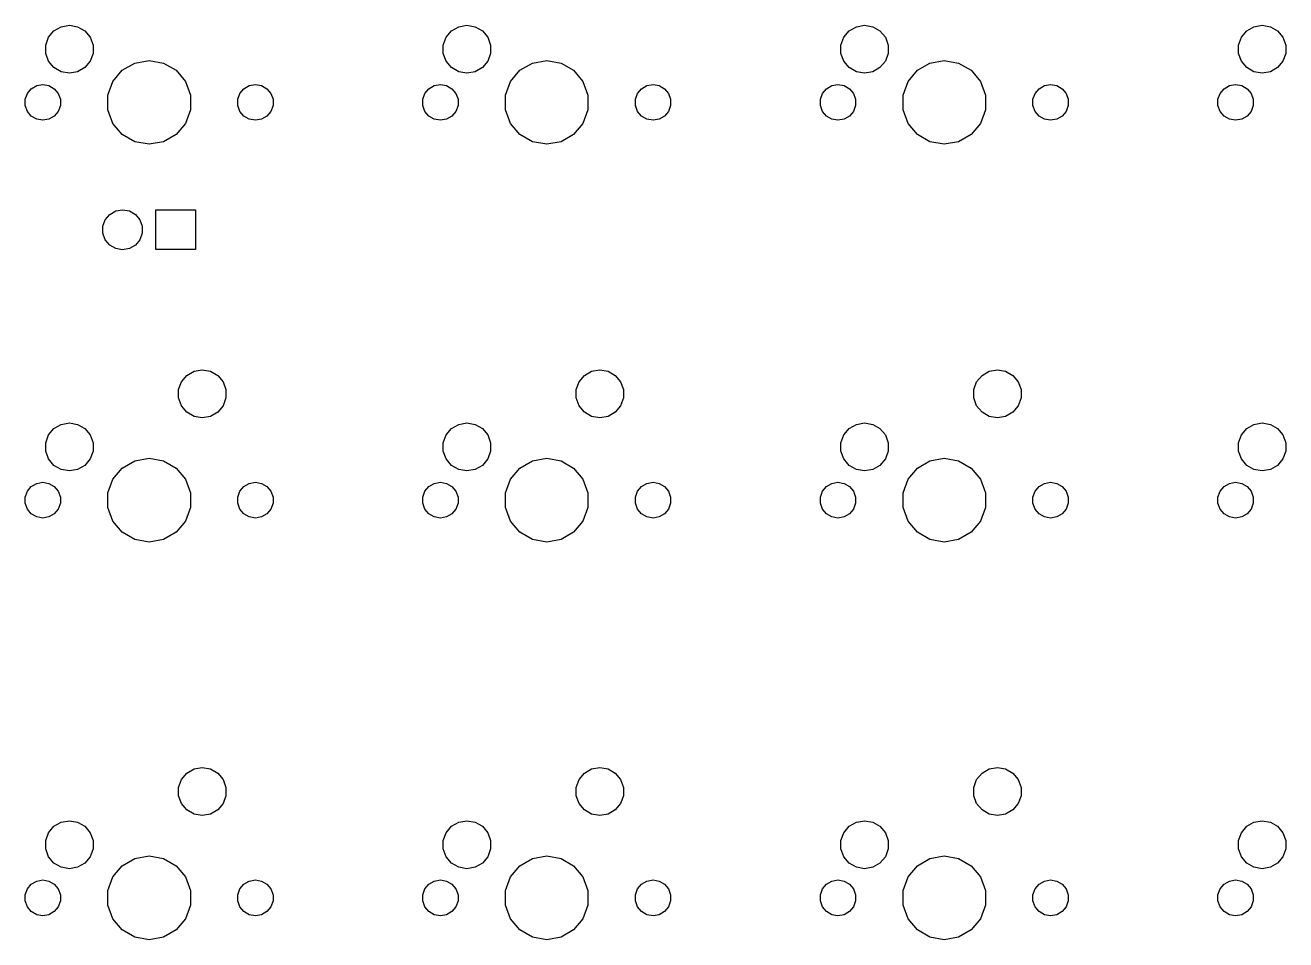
# Model space of a CAD drawing. Extents: x 16 to 275, y -108 to -13.
# Drawn here: x 16.1 to 76.3, y -100 to -56.3 of the extents above; entities that cross this region are included whole.
import ezdxf

# ---------------------------------------------------------------- set-up
doc = ezdxf.new("R2010")
doc.units = 0
doc.header["$MEASUREMENT"] = 0
doc.layers.add('BLACK', color=7, linetype='CONTINUOUS')

msp = doc.modelspace()

# ---------------------------------------------------------------- linework, layer by layer
at = {"layer": 'Black'}
for p, q in [((17.1964, -56.8863), (17.4525, -56.5811)), ((17.4525, -56.5811), (17.7976, -56.3818)), ((17.7976, -56.3818), (18.19, -56.3126)), ((18.19, -56.3126), (18.5824, -56.3818)), ((18.5824, -56.3818), (18.9275, -56.5811)), ((18.9275, -56.5811), (19.1836, -56.8863)), ((36.1964, -56.8863), (36.4525, -56.5811)), ((36.4525, -56.5811), (36.7976, -56.3818)), ((36.7976, -56.3818), (37.19, -56.3126)), ((37.19, -56.3126), (37.5824, -56.3818)), ((37.5824, -56.3818), (37.9275, -56.5811)), ((37.9275, -56.5811), (38.1836, -56.8863)), ((55.1964, -56.8863), (55.4525, -56.5811)), ((55.4525, -56.5811), (55.7976, -56.3818)), ((55.7976, -56.3818), (56.19, -56.3126)), ((56.19, -56.3126), (56.5824, -56.3818)), ((56.5824, -56.3818), (56.9275, -56.5811)), ((56.9275, -56.5811), (57.1836, -56.8863)), ((74.1964, -56.8863), (74.4525, -56.5811)), ((74.4525, -56.5811), (74.7976, -56.3818)), ((74.7976, -56.3818), (75.19, -56.3126)), ((75.19, -56.3126), (75.5824, -56.3818)), ((75.5824, -56.3818), (75.9275, -56.5811)), ((75.9275, -56.5811), (76.1836, -56.8863)), ((17.0601, -57.2608), (17.1964, -56.8863)), ((19.1836, -56.8863), (19.3199, -57.2608)), ((36.0601, -57.2608), (36.1964, -56.8863)), ((38.1836, -56.8863), (38.3199, -57.2608)), ((55.0601, -57.2608), (55.1964, -56.8863)), ((57.1836, -56.8863), (57.3199, -57.2608)), ((74.0601, -57.2608), (74.1964, -56.8863)), ((76.1836, -56.8863), (76.3199, -57.2608)), ((17.0601, -57.6592), (17.0601, -57.2608)), ((17.1964, -58.0337), (17.0601, -57.6592)), ((19.3199, -57.6592), (19.1836, -58.0337)), ((19.3199, -57.2608), (19.3199, -57.6592)), ((36.0601, -57.6592), (36.0601, -57.2608)), ((36.1964, -58.0337), (36.0601, -57.6592)), ((38.3199, -57.6592), (38.1836, -58.0337)), ((38.3199, -57.2608), (38.3199, -57.6592)), ((55.0601, -57.6592), (55.0601, -57.2608)), ((55.1964, -58.0337), (55.0601, -57.6592)), ((57.3199, -57.6592), (57.1836, -58.0337)), ((57.3199, -57.2608), (57.3199, -57.6592)), ((74.0601, -57.6592), (74.0601, -57.2608)), ((74.1964, -58.0337), (74.0601, -57.6592)), ((76.3199, -57.6592), (76.1836, -58.0337)), ((76.3199, -57.2608), (76.3199, -57.6592)), ((17.4525, -58.3389), (17.1964, -58.0337)), ((17.7976, -58.5382), (17.4525, -58.3389)), ((18.9275, -58.3389), (18.5824, -58.5382)), ((19.1836, -58.0337), (18.9275, -58.3389)), ((20.7134, -58.4667), (21.3154, -58.1192)), ((21.3154, -58.1192), (22, -57.9985)), ((22, -57.9985), (22.6846, -58.1192)), ((22.6846, -58.1192), (23.2865, -58.4667)), ((36.4525, -58.3389), (36.1964, -58.0337)), ((36.7976, -58.5382), (36.4525, -58.3389)), ((37.9275, -58.3389), (37.5824, -58.5382)), ((38.1836, -58.0337), (37.9275, -58.3389)), ((39.7135, -58.4667), (40.3154, -58.1192)), ((40.3154, -58.1192), (41, -57.9985)), ((41, -57.9985), (41.6846, -58.1192)), ((41.6846, -58.1192), (42.2865, -58.4667)), ((55.4525, -58.3389), (55.1964, -58.0337)), ((55.7976, -58.5382), (55.4525, -58.3389)), ((56.9275, -58.3389), (56.5824, -58.5382)), ((57.1836, -58.0337), (56.9275, -58.3389)), ((58.7134, -58.4667), (59.3154, -58.1192)), ((59.3154, -58.1192), (60, -57.9985)), ((60, -57.9985), (60.6846, -58.1192)), ((60.6846, -58.1192), (61.2865, -58.4667)), ((74.4525, -58.3389), (74.1964, -58.0337)), ((74.7976, -58.5382), (74.4525, -58.3389)), ((75.9275, -58.3389), (75.5824, -58.5382)), ((76.1836, -58.0337), (75.9275, -58.3389)), ((18.19, -58.6074), (17.7976, -58.5382)), ((18.5824, -58.5382), (18.19, -58.6074)), ((20.0289, -59.6524), (20.2666, -58.9992)), ((20.2666, -58.9992), (20.7134, -58.4667)), ((23.2865, -58.4667), (23.7334, -58.9992)), ((23.7334, -58.9992), (23.9711, -59.6524)), ((37.19, -58.6074), (36.7976, -58.5382)), ((37.5824, -58.5382), (37.19, -58.6074)), ((39.0289, -59.6524), (39.2666, -58.9992)), ((39.2666, -58.9992), (39.7135, -58.4667)), ((42.2865, -58.4667), (42.7334, -58.9992)), ((42.7334, -58.9992), (42.9711, -59.6524)), ((56.19, -58.6074), (55.7976, -58.5382)), ((56.5824, -58.5382), (56.19, -58.6074)), ((58.0289, -59.6524), (58.2666, -58.9992)), ((58.2666, -58.9992), (58.7134, -58.4667)), ((61.2865, -58.4667), (61.7334, -58.9992)), ((61.7334, -58.9992), (61.9711, -59.6524)), ((75.19, -58.6074), (74.7976, -58.5382)), ((75.5824, -58.5382), (75.19, -58.6074)), ((16.0788, -59.8517), (16.1803, -59.5729)), ((16.1803, -59.5729), (16.371, -59.3457)), ((16.371, -59.3457), (16.6279, -59.1974)), ((16.6279, -59.1974), (16.92, -59.1458)), ((16.92, -59.1458), (17.2121, -59.1974)), ((17.2121, -59.1974), (17.469, -59.3457)), ((17.469, -59.3457), (17.6597, -59.5729)), ((17.6597, -59.5729), (17.7612, -59.8517)), ((26.2388, -59.8517), (26.3403, -59.5729)), ((26.3403, -59.5729), (26.531, -59.3457)), ((26.531, -59.3457), (26.7879, -59.1974)), ((26.7879, -59.1974), (27.08, -59.1458)), ((27.08, -59.1458), (27.3721, -59.1974)), ((27.3721, -59.1974), (27.629, -59.3457)), ((27.629, -59.3457), (27.8197, -59.5729)), ((27.8197, -59.5729), (27.9212, -59.8517)), ((35.0788, -59.8517), (35.1803, -59.5729)), ((35.1803, -59.5729), (35.371, -59.3457)), ((35.371, -59.3457), (35.6279, -59.1974)), ((35.6279, -59.1974), (35.92, -59.1458)), ((35.92, -59.1458), (36.2121, -59.1974)), ((36.2121, -59.1974), (36.469, -59.3457)), ((36.469, -59.3457), (36.6597, -59.5729)), ((36.6597, -59.5729), (36.7612, -59.8517)), ((45.2388, -59.8517), (45.3403, -59.5729)), ((45.3403, -59.5729), (45.531, -59.3457)), ((45.531, -59.3457), (45.7879, -59.1974)), ((45.7879, -59.1974), (46.08, -59.1458)), ((46.08, -59.1458), (46.3721, -59.1974)), ((46.3721, -59.1974), (46.629, -59.3457)), ((46.629, -59.3457), (46.8197, -59.5729)), ((46.8197, -59.5729), (46.9212, -59.8517)), ((54.0788, -59.8517), (54.1803, -59.5729)), ((54.1803, -59.5729), (54.371, -59.3457)), ((54.371, -59.3457), (54.6279, -59.1974)), ((54.6279, -59.1974), (54.92, -59.1458)), ((54.92, -59.1458), (55.2121, -59.1974)), ((55.2121, -59.1974), (55.469, -59.3457)), ((55.469, -59.3457), (55.6597, -59.5729)), ((55.6597, -59.5729), (55.7612, -59.8517)), ((64.2388, -59.8517), (64.3403, -59.5729)), ((64.3403, -59.5729), (64.531, -59.3457)), ((64.531, -59.3457), (64.7879, -59.1974)), ((64.7879, -59.1974), (65.08, -59.1458)), ((65.08, -59.1458), (65.3721, -59.1974)), ((65.3721, -59.1974), (65.629, -59.3457)), ((65.629, -59.3457), (65.8197, -59.5729)), ((65.8197, -59.5729), (65.9212, -59.8517)), ((73.0788, -59.8517), (73.1803, -59.5729)), ((73.1803, -59.5729), (73.371, -59.3457)), ((73.371, -59.3457), (73.6279, -59.1974)), ((73.6279, -59.1974), (73.92, -59.1458)), ((73.92, -59.1458), (74.2121, -59.1974)), ((74.2121, -59.1974), (74.469, -59.3457)), ((74.469, -59.3457), (74.6597, -59.5729)), ((74.6597, -59.5729), (74.7612, -59.8517)), ((16.0788, -60.1483), (16.0788, -59.8517)), ((16.1803, -60.4271), (16.0788, -60.1483)), ((17.7612, -60.1483), (17.6597, -60.4271)), ((17.7612, -59.8517), (17.7612, -60.1483)), ((20.0289, -60.3476), (20.0289, -59.6524)), ((23.9711, -59.6524), (23.9711, -60.3476)), ((26.2388, -60.1483), (26.2388, -59.8517)), ((26.3403, -60.4271), (26.2388, -60.1483)), ((27.9212, -60.1483), (27.8197, -60.4271)), ((27.9212, -59.8517), (27.9212, -60.1483)), ((35.0788, -60.1483), (35.0788, -59.8517)), ((35.1803, -60.4271), (35.0788, -60.1483)), ((36.7612, -60.1483), (36.6597, -60.4271)), ((36.7612, -59.8517), (36.7612, -60.1483)), ((39.0289, -60.3476), (39.0289, -59.6524)), ((42.9711, -59.6524), (42.9711, -60.3476)), ((45.2388, -60.1483), (45.2388, -59.8517)), ((45.3403, -60.4271), (45.2388, -60.1483)), ((46.9212, -60.1483), (46.8197, -60.4271)), ((46.9212, -59.8517), (46.9212, -60.1483)), ((54.0788, -60.1483), (54.0788, -59.8517)), ((54.1803, -60.4271), (54.0788, -60.1483)), ((55.7612, -60.1483), (55.6597, -60.4271)), ((55.7612, -59.8517), (55.7612, -60.1483)), ((58.0289, -60.3476), (58.0289, -59.6524)), ((61.9711, -59.6524), (61.9711, -60.3476)), ((64.2388, -60.1483), (64.2388, -59.8517)), ((64.3403, -60.4271), (64.2388, -60.1483)), ((65.9212, -60.1483), (65.8197, -60.4271)), ((65.9212, -59.8517), (65.9212, -60.1483)), ((73.0788, -60.1483), (73.0788, -59.8517)), ((73.1803, -60.4271), (73.0788, -60.1483)), ((74.7612, -60.1483), (74.6597, -60.4271)), ((74.7612, -59.8517), (74.7612, -60.1483)), ((16.371, -60.6543), (16.1803, -60.4271)), ((16.6279, -60.8026), (16.371, -60.6543)), ((16.92, -60.8541), (16.6279, -60.8026)), ((17.2121, -60.8026), (16.92, -60.8541)), ((17.469, -60.6543), (17.2121, -60.8026)), ((17.6597, -60.4271), (17.469, -60.6543)), ((20.2666, -61.0008), (20.0289, -60.3476)), ((23.9711, -60.3476), (23.7334, -61.0008)), ((26.531, -60.6543), (26.3403, -60.4271)), ((26.7879, -60.8026), (26.531, -60.6543)), ((27.08, -60.8541), (26.7879, -60.8026)), ((27.3721, -60.8026), (27.08, -60.8541)), ((27.629, -60.6543), (27.3721, -60.8026)), ((27.8197, -60.4271), (27.629, -60.6543)), ((35.371, -60.6543), (35.1803, -60.4271)), ((35.6279, -60.8026), (35.371, -60.6543)), ((35.92, -60.8541), (35.6279, -60.8026)), ((36.2121, -60.8026), (35.92, -60.8541)), ((36.469, -60.6543), (36.2121, -60.8026)), ((36.6597, -60.4271), (36.469, -60.6543)), ((39.2666, -61.0008), (39.0289, -60.3476)), ((42.9711, -60.3476), (42.7334, -61.0008)), ((45.531, -60.6543), (45.3403, -60.4271)), ((45.7879, -60.8026), (45.531, -60.6543)), ((46.08, -60.8541), (45.7879, -60.8026)), ((46.3721, -60.8026), (46.08, -60.8541)), ((46.629, -60.6543), (46.3721, -60.8026)), ((46.8197, -60.4271), (46.629, -60.6543)), ((54.371, -60.6543), (54.1803, -60.4271)), ((54.6279, -60.8026), (54.371, -60.6543)), ((54.92, -60.8541), (54.6279, -60.8026)), ((55.2121, -60.8026), (54.92, -60.8541)), ((55.469, -60.6543), (55.2121, -60.8026)), ((55.6597, -60.4271), (55.469, -60.6543)), ((58.2666, -61.0008), (58.0289, -60.3476)), ((61.9711, -60.3476), (61.7334, -61.0008)), ((64.531, -60.6543), (64.3403, -60.4271)), ((64.7879, -60.8026), (64.531, -60.6543)), ((65.08, -60.8541), (64.7879, -60.8026)), ((65.3721, -60.8026), (65.08, -60.8541)), ((65.629, -60.6543), (65.3721, -60.8026)), ((65.8197, -60.4271), (65.629, -60.6543)), ((73.371, -60.6543), (73.1803, -60.4271)), ((73.6279, -60.8026), (73.371, -60.6543)), ((73.92, -60.8541), (73.6279, -60.8026)), ((74.2121, -60.8026), (73.92, -60.8541)), ((74.469, -60.6543), (74.2121, -60.8026)), ((74.6597, -60.4271), (74.469, -60.6543)), ((20.7134, -61.5332), (20.2666, -61.0008)), ((23.7334, -61.0008), (23.2865, -61.5332)), ((39.7135, -61.5332), (39.2666, -61.0008)), ((42.7334, -61.0008), (42.2865, -61.5332)), ((58.7134, -61.5332), (58.2666, -61.0008)), ((61.7334, -61.0008), (61.2865, -61.5332)), ((21.3154, -61.8808), (20.7134, -61.5332)), ((22, -62.0015), (21.3154, -61.8808)), ((22.6846, -61.8808), (22, -62.0015)), ((23.2865, -61.5332), (22.6846, -61.8808)), ((40.3154, -61.8808), (39.7135, -61.5332)), ((41, -62.0015), (40.3154, -61.8808)), ((41.6846, -61.8808), (41, -62.0015)), ((42.2865, -61.5332), (41.6846, -61.8808)), ((59.3154, -61.8808), (58.7134, -61.5332)), ((60, -62.0015), (59.3154, -61.8808)), ((60.6846, -61.8808), (60, -62.0015)), ((61.2865, -61.5332), (60.6846, -61.8808)), ((19.7884, -65.914), (19.902, -65.6019)), ((19.902, -65.6019), (20.1154, -65.3476)), ((20.1154, -65.3476), (20.403, -65.1815)), ((20.403, -65.1815), (20.73, -65.1239)), ((20.73, -65.1239), (21.057, -65.1815)), ((21.057, -65.1815), (21.3446, -65.3476)), ((21.3446, -65.3476), (21.558, -65.6019)), ((21.558, -65.6019), (21.6716, -65.914)), ((22.3175, -67.0325), (22.3175, -65.1275)), ((22.3175, -65.1275), (24.2225, -65.1275)), ((24.2225, -65.1275), (24.2225, -67.0325)), ((19.7884, -66.246), (19.7884, -65.914)), ((19.902, -66.5581), (19.7884, -66.246)), ((21.6716, -66.246), (21.558, -66.5581)), ((21.6716, -65.914), (21.6716, -66.246)), ((20.1154, -66.8124), (19.902, -66.5581)), ((20.403, -66.9785), (20.1154, -66.8124)), ((21.3446, -66.8124), (21.057, -66.9785)), ((21.558, -66.5581), (21.3446, -66.8124)), ((20.73, -67.0361), (20.403, -66.9785)), ((21.057, -66.9785), (20.73, -67.0361)), ((24.2225, -67.0325), (22.3175, -67.0325)), ((23.8025, -73.0411), (24.1476, -72.8418)), ((24.1476, -72.8418), (24.54, -72.7726)), ((24.54, -72.7726), (24.9324, -72.8418)), ((24.9324, -72.8418), (25.2775, -73.0411)), ((42.8025, -73.0411), (43.1476, -72.8418)), ((43.1476, -72.8418), (43.54, -72.7726)), ((43.54, -72.7726), (43.9324, -72.8418)), ((43.9324, -72.8418), (44.2775, -73.0411)), ((61.8025, -73.0411), (62.1476, -72.8418)), ((62.1476, -72.8418), (62.54, -72.7726)), ((62.54, -72.7726), (62.9324, -72.8418)), ((62.9324, -72.8418), (63.2775, -73.0411)), ((23.4101, -73.7208), (23.5464, -73.3463)), ((23.5464, -73.3463), (23.8025, -73.0411)), ((25.2775, -73.0411), (25.5336, -73.3463)), ((25.5336, -73.3463), (25.6699, -73.7208)), ((42.4101, -73.7208), (42.5464, -73.3463)), ((42.5464, -73.3463), (42.8025, -73.0411)), ((44.2775, -73.0411), (44.5336, -73.3463)), ((44.5336, -73.3463), (44.6699, -73.7208)), ((61.4101, -73.7208), (61.5464, -73.3463)), ((61.5464, -73.3463), (61.8025, -73.0411)), ((63.2775, -73.0411), (63.5336, -73.3463)), ((63.5336, -73.3463), (63.6699, -73.7208)), ((23.4101, -74.1192), (23.4101, -73.7208)), ((25.6699, -73.7208), (25.6699, -74.1192)), ((42.4101, -74.1192), (42.4101, -73.7208)), ((44.6699, -73.7208), (44.6699, -74.1192)), ((61.4101, -74.1192), (61.4101, -73.7208)), ((63.6699, -73.7208), (63.6699, -74.1192)), ((23.5464, -74.4937), (23.4101, -74.1192)), ((23.8025, -74.7989), (23.5464, -74.4937)), ((25.5336, -74.4937), (25.2775, -74.7989)), ((25.6699, -74.1192), (25.5336, -74.4937)), ((42.5464, -74.4937), (42.4101, -74.1192)), ((42.8025, -74.7989), (42.5464, -74.4937)), ((44.5336, -74.4937), (44.2775, -74.7989)), ((44.6699, -74.1192), (44.5336, -74.4937)), ((61.5464, -74.4937), (61.4101, -74.1192)), ((61.8025, -74.7989), (61.5464, -74.4937)), ((63.5336, -74.4937), (63.2775, -74.7989)), ((63.6699, -74.1192), (63.5336, -74.4937)), ((24.1476, -74.9982), (23.8025, -74.7989)), ((24.54, -75.0674), (24.1476, -74.9982)), ((24.9324, -74.9982), (24.54, -75.0674)), ((25.2775, -74.7989), (24.9324, -74.9982)), ((43.1476, -74.9982), (42.8025, -74.7989)), ((43.54, -75.0674), (43.1476, -74.9982)), ((43.9324, -74.9982), (43.54, -75.0674)), ((44.2775, -74.7989), (43.9324, -74.9982)), ((62.1476, -74.9982), (61.8025, -74.7989)), ((62.54, -75.0674), (62.1476, -74.9982)), ((62.9324, -74.9982), (62.54, -75.0674)), ((63.2775, -74.7989), (62.9324, -74.9982)), ((17.0601, -76.2608), (17.1964, -75.8863)), ((17.1964, -75.8863), (17.4525, -75.5811)), ((17.4525, -75.5811), (17.7976, -75.3818)), ((17.7976, -75.3818), (18.19, -75.3126)), ((18.19, -75.3126), (18.5824, -75.3818)), ((18.5824, -75.3818), (18.9275, -75.5811)), ((18.9275, -75.5811), (19.1836, -75.8863)), ((19.1836, -75.8863), (19.3199, -76.2608)), ((36.0601, -76.2608), (36.1964, -75.8863)), ((36.1964, -75.8863), (36.4525, -75.5811)), ((36.4525, -75.5811), (36.7976, -75.3818)), ((36.7976, -75.3818), (37.19, -75.3126)), ((37.19, -75.3126), (37.5824, -75.3818)), ((37.5824, -75.3818), (37.9275, -75.5811)), ((37.9275, -75.5811), (38.1836, -75.8863)), ((38.1836, -75.8863), (38.3199, -76.2608)), ((55.0601, -76.2608), (55.1964, -75.8863)), ((55.1964, -75.8863), (55.4525, -75.5811)), ((55.4525, -75.5811), (55.7976, -75.3818)), ((55.7976, -75.3818), (56.19, -75.3126)), ((56.19, -75.3126), (56.5824, -75.3818)), ((56.5824, -75.3818), (56.9275, -75.5811)), ((56.9275, -75.5811), (57.1836, -75.8863)), ((57.1836, -75.8863), (57.3199, -76.2608)), ((74.0601, -76.2608), (74.1964, -75.8863)), ((74.1964, -75.8863), (74.4525, -75.5811)), ((74.4525, -75.5811), (74.7976, -75.3818)), ((74.7976, -75.3818), (75.19, -75.3126)), ((75.19, -75.3126), (75.5824, -75.3818)), ((75.5824, -75.3818), (75.9275, -75.5811)), ((75.9275, -75.5811), (76.1836, -75.8863)), ((76.1836, -75.8863), (76.3199, -76.2608)), ((17.0601, -76.6592), (17.0601, -76.2608)), ((19.3199, -76.2608), (19.3199, -76.6592)), ((36.0601, -76.6592), (36.0601, -76.2608)), ((38.3199, -76.2608), (38.3199, -76.6592)), ((55.0601, -76.6592), (55.0601, -76.2608)), ((57.3199, -76.2608), (57.3199, -76.6592)), ((74.0601, -76.6592), (74.0601, -76.2608)), ((76.3199, -76.2608), (76.3199, -76.6592)), ((17.1964, -77.0337), (17.0601, -76.6592)), ((17.4525, -77.3389), (17.1964, -77.0337)), ((19.1836, -77.0337), (18.9275, -77.3389)), ((19.3199, -76.6592), (19.1836, -77.0337)), ((21.3154, -77.1192), (22, -76.9985)), ((22, -76.9985), (22.6846, -77.1192)), ((36.1964, -77.0337), (36.0601, -76.6592)), ((36.4525, -77.3389), (36.1964, -77.0337)), ((38.1836, -77.0337), (37.9275, -77.3389)), ((38.3199, -76.6592), (38.1836, -77.0337)), ((40.3154, -77.1192), (41, -76.9985)), ((41, -76.9985), (41.6846, -77.1192)), ((55.1964, -77.0337), (55.0601, -76.6592)), ((55.4525, -77.3389), (55.1964, -77.0337)), ((57.1836, -77.0337), (56.9275, -77.3389)), ((57.3199, -76.6592), (57.1836, -77.0337)), ((59.3154, -77.1192), (60, -76.9985)), ((60, -76.9985), (60.6846, -77.1192)), ((74.1964, -77.0337), (74.0601, -76.6592)), ((74.4525, -77.3389), (74.1964, -77.0337)), ((76.1836, -77.0337), (75.9275, -77.3389)), ((76.3199, -76.6592), (76.1836, -77.0337)), ((17.7976, -77.5382), (17.4525, -77.3389)), ((18.19, -77.6074), (17.7976, -77.5382)), ((18.5824, -77.5382), (18.19, -77.6074)), ((18.9275, -77.3389), (18.5824, -77.5382)), ((20.2666, -77.9992), (20.7134, -77.4667)), ((20.7134, -77.4667), (21.3154, -77.1192)), ((22.6846, -77.1192), (23.2865, -77.4667)), ((23.2865, -77.4667), (23.7334, -77.9992)), ((36.7976, -77.5382), (36.4525, -77.3389)), ((37.19, -77.6074), (36.7976, -77.5382)), ((37.5824, -77.5382), (37.19, -77.6074)), ((37.9275, -77.3389), (37.5824, -77.5382)), ((39.2666, -77.9992), (39.7135, -77.4667)), ((39.7135, -77.4667), (40.3154, -77.1192)), ((41.6846, -77.1192), (42.2865, -77.4667)), ((42.2865, -77.4667), (42.7334, -77.9992)), ((55.7976, -77.5382), (55.4525, -77.3389)), ((56.19, -77.6074), (55.7976, -77.5382)), ((56.5824, -77.5382), (56.19, -77.6074)), ((56.9275, -77.3389), (56.5824, -77.5382)), ((58.2666, -77.9992), (58.7134, -77.4667)), ((58.7134, -77.4667), (59.3154, -77.1192)), ((60.6846, -77.1192), (61.2865, -77.4667)), ((61.2865, -77.4667), (61.7334, -77.9992)), ((74.7976, -77.5382), (74.4525, -77.3389)), ((75.19, -77.6074), (74.7976, -77.5382)), ((75.5824, -77.5382), (75.19, -77.6074)), ((75.9275, -77.3389), (75.5824, -77.5382)), ((16.371, -78.3457), (16.6279, -78.1974)), ((16.6279, -78.1974), (16.92, -78.1458)), ((16.92, -78.1458), (17.2121, -78.1974)), ((17.2121, -78.1974), (17.469, -78.3457)), ((20.0289, -78.6524), (20.2666, -77.9992)), ((23.7334, -77.9992), (23.9711, -78.6524)), ((26.531, -78.3457), (26.7879, -78.1974)), ((26.7879, -78.1974), (27.08, -78.1458)), ((27.08, -78.1458), (27.3721, -78.1974)), ((27.3721, -78.1974), (27.629, -78.3457)), ((35.371, -78.3457), (35.6279, -78.1974)), ((35.6279, -78.1974), (35.92, -78.1458)), ((35.92, -78.1458), (36.2121, -78.1974)), ((36.2121, -78.1974), (36.469, -78.3457)), ((39.0289, -78.6524), (39.2666, -77.9992)), ((42.7334, -77.9992), (42.9711, -78.6524)), ((45.531, -78.3457), (45.7879, -78.1974)), ((45.7879, -78.1974), (46.08, -78.1458)), ((46.08, -78.1458), (46.3721, -78.1974)), ((46.3721, -78.1974), (46.629, -78.3457)), ((54.371, -78.3457), (54.6279, -78.1974)), ((54.6279, -78.1974), (54.92, -78.1458)), ((54.92, -78.1458), (55.2121, -78.1974)), ((55.2121, -78.1974), (55.469, -78.3457)), ((58.0289, -78.6524), (58.2666, -77.9992)), ((61.7334, -77.9992), (61.9711, -78.6524)), ((64.531, -78.3457), (64.7879, -78.1974)), ((64.7879, -78.1974), (65.08, -78.1458)), ((65.08, -78.1458), (65.3721, -78.1974)), ((65.3721, -78.1974), (65.629, -78.3457)), ((73.371, -78.3457), (73.6279, -78.1974)), ((73.6279, -78.1974), (73.92, -78.1458)), ((73.92, -78.1458), (74.2121, -78.1974)), ((74.2121, -78.1974), (74.469, -78.3457)), ((16.0788, -78.8517), (16.1803, -78.5729)), ((16.0788, -79.1483), (16.0788, -78.8517)), ((16.1803, -78.5729), (16.371, -78.3457)), ((17.469, -78.3457), (17.6597, -78.5729)), ((17.6597, -78.5729), (17.7612, -78.8517)), ((17.7612, -78.8517), (17.7612, -79.1483)), ((20.0289, -79.3476), (20.0289, -78.6524)), ((23.9711, -78.6524), (23.9711, -79.3476)), ((26.2388, -78.8517), (26.3403, -78.5729)), ((26.2388, -79.1483), (26.2388, -78.8517)), ((26.3403, -78.5729), (26.531, -78.3457)), ((27.629, -78.3457), (27.8197, -78.5729)), ((27.8197, -78.5729), (27.9212, -78.8517)), ((27.9212, -78.8517), (27.9212, -79.1483)), ((35.0788, -78.8517), (35.1803, -78.5729)), ((35.0788, -79.1483), (35.0788, -78.8517)), ((35.1803, -78.5729), (35.371, -78.3457)), ((36.469, -78.3457), (36.6597, -78.5729)), ((36.6597, -78.5729), (36.7612, -78.8517)), ((36.7612, -78.8517), (36.7612, -79.1483)), ((39.0289, -79.3476), (39.0289, -78.6524)), ((42.9711, -78.6524), (42.9711, -79.3476)), ((45.2388, -78.8517), (45.3403, -78.5729)), ((45.2388, -79.1483), (45.2388, -78.8517)), ((45.3403, -78.5729), (45.531, -78.3457)), ((46.629, -78.3457), (46.8197, -78.5729)), ((46.8197, -78.5729), (46.9212, -78.8517)), ((46.9212, -78.8517), (46.9212, -79.1483)), ((54.0788, -78.8517), (54.1803, -78.5729)), ((54.0788, -79.1483), (54.0788, -78.8517)), ((54.1803, -78.5729), (54.371, -78.3457)), ((55.469, -78.3457), (55.6597, -78.5729)), ((55.6597, -78.5729), (55.7612, -78.8517)), ((55.7612, -78.8517), (55.7612, -79.1483)), ((58.0289, -79.3476), (58.0289, -78.6524)), ((61.9711, -78.6524), (61.9711, -79.3476)), ((64.2388, -78.8517), (64.3403, -78.5729)), ((64.2388, -79.1483), (64.2388, -78.8517)), ((64.3403, -78.5729), (64.531, -78.3457)), ((65.629, -78.3457), (65.8197, -78.5729)), ((65.8197, -78.5729), (65.9212, -78.8517)), ((65.9212, -78.8517), (65.9212, -79.1483)), ((73.0788, -78.8517), (73.1803, -78.5729)), ((73.0788, -79.1483), (73.0788, -78.8517)), ((73.1803, -78.5729), (73.371, -78.3457)), ((74.469, -78.3457), (74.6597, -78.5729)), ((74.6597, -78.5729), (74.7612, -78.8517)), ((74.7612, -78.8517), (74.7612, -79.1483)), ((16.1803, -79.4271), (16.0788, -79.1483)), ((16.371, -79.6543), (16.1803, -79.4271)), ((17.6597, -79.4271), (17.469, -79.6543)), ((17.7612, -79.1483), (17.6597, -79.4271)), ((20.2666, -80.0008), (20.0289, -79.3476)), ((23.9711, -79.3476), (23.7334, -80.0008)), ((26.3403, -79.4271), (26.2388, -79.1483)), ((26.531, -79.6543), (26.3403, -79.4271)), ((27.8197, -79.4271), (27.629, -79.6543)), ((27.9212, -79.1483), (27.8197, -79.4271)), ((35.1803, -79.4271), (35.0788, -79.1483)), ((35.371, -79.6543), (35.1803, -79.4271)), ((36.6597, -79.4271), (36.469, -79.6543)), ((36.7612, -79.1483), (36.6597, -79.4271)), ((39.2666, -80.0008), (39.0289, -79.3476)), ((42.9711, -79.3476), (42.7334, -80.0008)), ((45.3403, -79.4271), (45.2388, -79.1483)), ((45.531, -79.6543), (45.3403, -79.4271)), ((46.8197, -79.4271), (46.629, -79.6543)), ((46.9212, -79.1483), (46.8197, -79.4271)), ((54.1803, -79.4271), (54.0788, -79.1483)), ((54.371, -79.6543), (54.1803, -79.4271)), ((55.6597, -79.4271), (55.469, -79.6543)), ((55.7612, -79.1483), (55.6597, -79.4271)), ((58.2666, -80.0008), (58.0289, -79.3476)), ((61.9711, -79.3476), (61.7334, -80.0008)), ((64.3403, -79.4271), (64.2388, -79.1483)), ((64.531, -79.6543), (64.3403, -79.4271)), ((65.8197, -79.4271), (65.629, -79.6543)), ((65.9212, -79.1483), (65.8197, -79.4271)), ((73.1803, -79.4271), (73.0788, -79.1483)), ((73.371, -79.6543), (73.1803, -79.4271)), ((74.6597, -79.4271), (74.469, -79.6543)), ((74.7612, -79.1483), (74.6597, -79.4271)), ((16.6279, -79.8026), (16.371, -79.6543)), ((16.92, -79.8541), (16.6279, -79.8026)), ((17.2121, -79.8026), (16.92, -79.8541)), ((17.469, -79.6543), (17.2121, -79.8026)), ((20.7134, -80.5332), (20.2666, -80.0008)), ((23.7334, -80.0008), (23.2865, -80.5332)), ((26.7879, -79.8026), (26.531, -79.6543)), ((27.08, -79.8541), (26.7879, -79.8026)), ((27.3721, -79.8026), (27.08, -79.8541)), ((27.629, -79.6543), (27.3721, -79.8026)), ((35.6279, -79.8026), (35.371, -79.6543)), ((35.92, -79.8541), (35.6279, -79.8026)), ((36.2121, -79.8026), (35.92, -79.8541)), ((36.469, -79.6543), (36.2121, -79.8026)), ((39.7135, -80.5332), (39.2666, -80.0008)), ((42.7334, -80.0008), (42.2865, -80.5332)), ((45.7879, -79.8026), (45.531, -79.6543)), ((46.08, -79.8541), (45.7879, -79.8026)), ((46.3721, -79.8026), (46.08, -79.8541)), ((46.629, -79.6543), (46.3721, -79.8026)), ((54.6279, -79.8026), (54.371, -79.6543)), ((54.92, -79.8541), (54.6279, -79.8026)), ((55.2121, -79.8026), (54.92, -79.8541)), ((55.469, -79.6543), (55.2121, -79.8026)), ((58.7134, -80.5332), (58.2666, -80.0008)), ((61.7334, -80.0008), (61.2865, -80.5332)), ((64.7879, -79.8026), (64.531, -79.6543)), ((65.08, -79.8541), (64.7879, -79.8026)), ((65.3721, -79.8026), (65.08, -79.8541)), ((65.629, -79.6543), (65.3721, -79.8026)), ((73.6279, -79.8026), (73.371, -79.6543)), ((73.92, -79.8541), (73.6279, -79.8026)), ((74.2121, -79.8026), (73.92, -79.8541)), ((74.469, -79.6543), (74.2121, -79.8026)), ((21.3154, -80.8808), (20.7134, -80.5332)), ((23.2865, -80.5332), (22.6846, -80.8808)), ((40.3154, -80.8808), (39.7135, -80.5332)), ((42.2865, -80.5332), (41.6846, -80.8808)), ((59.3154, -80.8808), (58.7134, -80.5332)), ((61.2865, -80.5332), (60.6846, -80.8808)), ((22, -81.0015), (21.3154, -80.8808)), ((22.6846, -80.8808), (22, -81.0015)), ((41, -81.0015), (40.3154, -80.8808)), ((41.6846, -80.8808), (41, -81.0015)), ((60, -81.0015), (59.3154, -80.8808)), ((60.6846, -80.8808), (60, -81.0015)), ((23.5464, -92.3463), (23.8025, -92.0411)), ((23.8025, -92.0411), (24.1476, -91.8418)), ((24.1476, -91.8418), (24.54, -91.7726)), ((24.54, -91.7726), (24.9324, -91.8418)), ((24.9324, -91.8418), (25.2775, -92.0411)), ((25.2775, -92.0411), (25.5336, -92.3463)), ((42.5464, -92.3463), (42.8025, -92.0411)), ((42.8025, -92.0411), (43.1476, -91.8418)), ((43.1476, -91.8418), (43.54, -91.7726)), ((43.54, -91.7726), (43.9324, -91.8418)), ((43.9324, -91.8418), (44.2775, -92.0411)), ((44.2775, -92.0411), (44.5336, -92.3463)), ((61.5464, -92.3463), (61.8025, -92.0411)), ((61.8025, -92.0411), (62.1476, -91.8418)), ((62.1476, -91.8418), (62.54, -91.7726)), ((62.54, -91.7726), (62.9324, -91.8418)), ((62.9324, -91.8418), (63.2775, -92.0411)), ((63.2775, -92.0411), (63.5336, -92.3463)), ((23.4101, -92.7208), (23.5464, -92.3463)), ((23.4101, -93.1192), (23.4101, -92.7208)), ((25.5336, -92.3463), (25.6699, -92.7208)), ((25.6699, -92.7208), (25.6699, -93.1192)), ((42.4101, -92.7208), (42.5464, -92.3463)), ((42.4101, -93.1192), (42.4101, -92.7208)), ((44.5336, -92.3463), (44.6699, -92.7208)), ((44.6699, -92.7208), (44.6699, -93.1192)), ((61.4101, -92.7208), (61.5464, -92.3463)), ((61.4101, -93.1192), (61.4101, -92.7208)), ((63.5336, -92.3463), (63.6699, -92.7208)), ((63.6699, -92.7208), (63.6699, -93.1192)), ((23.5464, -93.4937), (23.4101, -93.1192)), ((25.6699, -93.1192), (25.5336, -93.4937)), ((42.5464, -93.4937), (42.4101, -93.1192)), ((44.6699, -93.1192), (44.5336, -93.4937)), ((61.5464, -93.4937), (61.4101, -93.1192)), ((63.6699, -93.1192), (63.5336, -93.4937)), ((23.8025, -93.7989), (23.5464, -93.4937)), ((24.1476, -93.9982), (23.8025, -93.7989)), ((25.2775, -93.7989), (24.9324, -93.9982)), ((25.5336, -93.4937), (25.2775, -93.7989)), ((42.8025, -93.7989), (42.5464, -93.4937)), ((43.1476, -93.9982), (42.8025, -93.7989)), ((44.2775, -93.7989), (43.9324, -93.9982)), ((44.5336, -93.4937), (44.2775, -93.7989)), ((61.8025, -93.7989), (61.5464, -93.4937)), ((62.1476, -93.9982), (61.8025, -93.7989)), ((63.2775, -93.7989), (62.9324, -93.9982)), ((63.5336, -93.4937), (63.2775, -93.7989)), ((17.4525, -94.5811), (17.7976, -94.3818)), ((17.7976, -94.3818), (18.19, -94.3126)), ((18.19, -94.3126), (18.5824, -94.3818)), ((18.5824, -94.3818), (18.9275, -94.5811)), ((24.54, -94.0674), (24.1476, -93.9982)), ((24.9324, -93.9982), (24.54, -94.0674)), ((36.4525, -94.5811), (36.7976, -94.3818)), ((36.7976, -94.3818), (37.19, -94.3126)), ((37.19, -94.3126), (37.5824, -94.3818)), ((37.5824, -94.3818), (37.9275, -94.5811)), ((43.54, -94.0674), (43.1476, -93.9982)), ((43.9324, -93.9982), (43.54, -94.0674)), ((55.4525, -94.5811), (55.7976, -94.3818)), ((55.7976, -94.3818), (56.19, -94.3126)), ((56.19, -94.3126), (56.5824, -94.3818)), ((56.5824, -94.3818), (56.9275, -94.5811)), ((62.54, -94.0674), (62.1476, -93.9982)), ((62.9324, -93.9982), (62.54, -94.0674)), ((74.4525, -94.5811), (74.7976, -94.3818)), ((74.7976, -94.3818), (75.19, -94.3126)), ((75.19, -94.3126), (75.5824, -94.3818)), ((75.5824, -94.3818), (75.9275, -94.5811)), ((17.0601, -95.2608), (17.1964, -94.8863)), ((17.1964, -94.8863), (17.4525, -94.5811)), ((18.9275, -94.5811), (19.1836, -94.8863)), ((19.1836, -94.8863), (19.3199, -95.2608)), ((36.0601, -95.2608), (36.1964, -94.8863)), ((36.1964, -94.8863), (36.4525, -94.5811)), ((37.9275, -94.5811), (38.1836, -94.8863)), ((38.1836, -94.8863), (38.3199, -95.2608)), ((55.0601, -95.2608), (55.1964, -94.8863)), ((55.1964, -94.8863), (55.4525, -94.5811)), ((56.9275, -94.5811), (57.1836, -94.8863)), ((57.1836, -94.8863), (57.3199, -95.2608)), ((74.0601, -95.2608), (74.1964, -94.8863)), ((74.1964, -94.8863), (74.4525, -94.5811)), ((75.9275, -94.5811), (76.1836, -94.8863)), ((76.1836, -94.8863), (76.3199, -95.2608)), ((17.0601, -95.6592), (17.0601, -95.2608)), ((17.1964, -96.0337), (17.0601, -95.6592)), ((19.3199, -95.6592), (19.1836, -96.0337)), ((19.3199, -95.2608), (19.3199, -95.6592)), ((36.0601, -95.6592), (36.0601, -95.2608)), ((36.1964, -96.0337), (36.0601, -95.6592)), ((38.3199, -95.6592), (38.1836, -96.0337)), ((38.3199, -95.2608), (38.3199, -95.6592)), ((55.0601, -95.6592), (55.0601, -95.2608)), ((55.1964, -96.0337), (55.0601, -95.6592)), ((57.3199, -95.6592), (57.1836, -96.0337)), ((57.3199, -95.2608), (57.3199, -95.6592)), ((74.0601, -95.6592), (74.0601, -95.2608)), ((74.1964, -96.0337), (74.0601, -95.6592)), ((76.3199, -95.6592), (76.1836, -96.0337)), ((76.3199, -95.2608), (76.3199, -95.6592)), ((17.4525, -96.3389), (17.1964, -96.0337)), ((17.7976, -96.5382), (17.4525, -96.3389)), ((18.9275, -96.3389), (18.5824, -96.5382)), ((19.1836, -96.0337), (18.9275, -96.3389)), ((20.7134, -96.4667), (21.3154, -96.1192)), ((21.3154, -96.1192), (22, -95.9985)), ((22, -95.9985), (22.6846, -96.1192)), ((22.6846, -96.1192), (23.2865, -96.4667)), ((36.4525, -96.3389), (36.1964, -96.0337)), ((36.7976, -96.5382), (36.4525, -96.3389)), ((37.9275, -96.3389), (37.5824, -96.5382)), ((38.1836, -96.0337), (37.9275, -96.3389)), ((39.7135, -96.4667), (40.3154, -96.1192)), ((40.3154, -96.1192), (41, -95.9985)), ((41, -95.9985), (41.6846, -96.1192)), ((41.6846, -96.1192), (42.2865, -96.4667)), ((55.4525, -96.3389), (55.1964, -96.0337)), ((55.7976, -96.5382), (55.4525, -96.3389)), ((56.9275, -96.3389), (56.5824, -96.5382)), ((57.1836, -96.0337), (56.9275, -96.3389)), ((58.7134, -96.4667), (59.3154, -96.1192)), ((59.3154, -96.1192), (60, -95.9985)), ((60, -95.9985), (60.6846, -96.1192)), ((60.6846, -96.1192), (61.2865, -96.4667)), ((74.4525, -96.3389), (74.1964, -96.0337)), ((74.7976, -96.5382), (74.4525, -96.3389)), ((75.9275, -96.3389), (75.5824, -96.5382)), ((76.1836, -96.0337), (75.9275, -96.3389)), ((18.19, -96.6074), (17.7976, -96.5382)), ((18.5824, -96.5382), (18.19, -96.6074)), ((20.2666, -96.9992), (20.7134, -96.4667)), ((23.2865, -96.4667), (23.7334, -96.9992)), ((37.19, -96.6074), (36.7976, -96.5382)), ((37.5824, -96.5382), (37.19, -96.6074)), ((39.2666, -96.9992), (39.7135, -96.4667)), ((42.2865, -96.4667), (42.7334, -96.9992)), ((56.19, -96.6074), (55.7976, -96.5382)), ((56.5824, -96.5382), (56.19, -96.6074)), ((58.2666, -96.9992), (58.7134, -96.4667)), ((61.2865, -96.4667), (61.7334, -96.9992)), ((75.19, -96.6074), (74.7976, -96.5382)), ((75.5824, -96.5382), (75.19, -96.6074)), ((16.0788, -97.8517), (16.1803, -97.5729)), ((16.1803, -97.5729), (16.371, -97.3457)), ((16.371, -97.3457), (16.6279, -97.1974)), ((16.6279, -97.1974), (16.92, -97.1458)), ((16.92, -97.1458), (17.2121, -97.1974)), ((17.2121, -97.1974), (17.469, -97.3457)), ((17.469, -97.3457), (17.6597, -97.5729)), ((17.6597, -97.5729), (17.7612, -97.8517)), ((20.0289, -97.6524), (20.2666, -96.9992)), ((23.7334, -96.9992), (23.9711, -97.6524)), ((26.2388, -97.8517), (26.3403, -97.5729)), ((26.3403, -97.5729), (26.531, -97.3457)), ((26.531, -97.3457), (26.7879, -97.1974)), ((26.7879, -97.1974), (27.08, -97.1458)), ((27.08, -97.1458), (27.3721, -97.1974)), ((27.3721, -97.1974), (27.629, -97.3457)), ((27.629, -97.3457), (27.8197, -97.5729)), ((27.8197, -97.5729), (27.9212, -97.8517)), ((35.0788, -97.8517), (35.1803, -97.5729)), ((35.1803, -97.5729), (35.371, -97.3457)), ((35.371, -97.3457), (35.6279, -97.1974)), ((35.6279, -97.1974), (35.92, -97.1458)), ((35.92, -97.1458), (36.2121, -97.1974)), ((36.2121, -97.1974), (36.469, -97.3457)), ((36.469, -97.3457), (36.6597, -97.5729)), ((36.6597, -97.5729), (36.7612, -97.8517)), ((39.0289, -97.6524), (39.2666, -96.9992)), ((42.7334, -96.9992), (42.9711, -97.6524)), ((45.2388, -97.8517), (45.3403, -97.5729)), ((45.3403, -97.5729), (45.531, -97.3457)), ((45.531, -97.3457), (45.7879, -97.1974)), ((45.7879, -97.1974), (46.08, -97.1458)), ((46.08, -97.1458), (46.3721, -97.1974)), ((46.3721, -97.1974), (46.629, -97.3457)), ((46.629, -97.3457), (46.8197, -97.5729)), ((46.8197, -97.5729), (46.9212, -97.8517)), ((54.0788, -97.8517), (54.1803, -97.5729)), ((54.1803, -97.5729), (54.371, -97.3457)), ((54.371, -97.3457), (54.6279, -97.1974)), ((54.6279, -97.1974), (54.92, -97.1458)), ((54.92, -97.1458), (55.2121, -97.1974)), ((55.2121, -97.1974), (55.469, -97.3457)), ((55.469, -97.3457), (55.6597, -97.5729)), ((55.6597, -97.5729), (55.7612, -97.8517)), ((58.0289, -97.6524), (58.2666, -96.9992)), ((61.7334, -96.9992), (61.9711, -97.6524)), ((64.2388, -97.8517), (64.3403, -97.5729)), ((64.3403, -97.5729), (64.531, -97.3457)), ((64.531, -97.3457), (64.7879, -97.1974)), ((64.7879, -97.1974), (65.08, -97.1458)), ((65.08, -97.1458), (65.3721, -97.1974)), ((65.3721, -97.1974), (65.629, -97.3457)), ((65.629, -97.3457), (65.8197, -97.5729)), ((65.8197, -97.5729), (65.9212, -97.8517)), ((73.0788, -97.8517), (73.1803, -97.5729)), ((73.1803, -97.5729), (73.371, -97.3457)), ((73.371, -97.3457), (73.6279, -97.1974)), ((73.6279, -97.1974), (73.92, -97.1458)), ((73.92, -97.1458), (74.2121, -97.1974)), ((74.2121, -97.1974), (74.469, -97.3457)), ((74.469, -97.3457), (74.6597, -97.5729)), ((74.6597, -97.5729), (74.7612, -97.8517)), ((16.0788, -98.1483), (16.0788, -97.8517)), ((16.1803, -98.4271), (16.0788, -98.1483)), ((17.7612, -98.1483), (17.6597, -98.4271)), ((17.7612, -97.8517), (17.7612, -98.1483)), ((20.0289, -98.3476), (20.0289, -97.6524)), ((23.9711, -97.6524), (23.9711, -98.3476)), ((26.2388, -98.1483), (26.2388, -97.8517)), ((26.3403, -98.4271), (26.2388, -98.1483)), ((27.9212, -98.1483), (27.8197, -98.4271)), ((27.9212, -97.8517), (27.9212, -98.1483)), ((35.0788, -98.1483), (35.0788, -97.8517)), ((35.1803, -98.4271), (35.0788, -98.1483)), ((36.7612, -98.1483), (36.6597, -98.4271)), ((36.7612, -97.8517), (36.7612, -98.1483)), ((39.0289, -98.3476), (39.0289, -97.6524)), ((42.9711, -97.6524), (42.9711, -98.3476)), ((45.2388, -98.1483), (45.2388, -97.8517)), ((45.3403, -98.4271), (45.2388, -98.1483)), ((46.9212, -98.1483), (46.8197, -98.4271)), ((46.9212, -97.8517), (46.9212, -98.1483)), ((54.0788, -98.1483), (54.0788, -97.8517)), ((54.1803, -98.4271), (54.0788, -98.1483)), ((55.7612, -98.1483), (55.6597, -98.4271)), ((55.7612, -97.8517), (55.7612, -98.1483)), ((58.0289, -98.3476), (58.0289, -97.6524)), ((61.9711, -97.6524), (61.9711, -98.3476)), ((64.2388, -98.1483), (64.2388, -97.8517)), ((64.3403, -98.4271), (64.2388, -98.1483)), ((65.9212, -98.1483), (65.8197, -98.4271)), ((65.9212, -97.8517), (65.9212, -98.1483)), ((73.0788, -98.1483), (73.0788, -97.8517)), ((73.1803, -98.4271), (73.0788, -98.1483)), ((74.7612, -98.1483), (74.6597, -98.4271)), ((74.7612, -97.8517), (74.7612, -98.1483)), ((16.371, -98.6543), (16.1803, -98.4271)), ((16.6279, -98.8026), (16.371, -98.6543)), ((17.469, -98.6543), (17.2121, -98.8026)), ((17.6597, -98.4271), (17.469, -98.6543)), ((20.2666, -99.0008), (20.0289, -98.3476)), ((23.9711, -98.3476), (23.7334, -99.0008)), ((26.531, -98.6543), (26.3403, -98.4271)), ((26.7879, -98.8026), (26.531, -98.6543)), ((27.629, -98.6543), (27.3721, -98.8026)), ((27.8197, -98.4271), (27.629, -98.6543)), ((35.371, -98.6543), (35.1803, -98.4271)), ((35.6279, -98.8026), (35.371, -98.6543)), ((36.469, -98.6543), (36.2121, -98.8026)), ((36.6597, -98.4271), (36.469, -98.6543)), ((39.2666, -99.0008), (39.0289, -98.3476)), ((42.9711, -98.3476), (42.7334, -99.0008)), ((45.531, -98.6543), (45.3403, -98.4271)), ((45.7879, -98.8026), (45.531, -98.6543)), ((46.629, -98.6543), (46.3721, -98.8026)), ((46.8197, -98.4271), (46.629, -98.6543)), ((54.371, -98.6543), (54.1803, -98.4271)), ((54.6279, -98.8026), (54.371, -98.6543)), ((55.469, -98.6543), (55.2121, -98.8026)), ((55.6597, -98.4271), (55.469, -98.6543)), ((58.2666, -99.0008), (58.0289, -98.3476)), ((61.9711, -98.3476), (61.7334, -99.0008)), ((64.531, -98.6543), (64.3403, -98.4271)), ((64.7879, -98.8026), (64.531, -98.6543)), ((65.629, -98.6543), (65.3721, -98.8026)), ((65.8197, -98.4271), (65.629, -98.6543)), ((73.371, -98.6543), (73.1803, -98.4271)), ((73.6279, -98.8026), (73.371, -98.6543)), ((74.469, -98.6543), (74.2121, -98.8026)), ((74.6597, -98.4271), (74.469, -98.6543)), ((16.92, -98.8541), (16.6279, -98.8026)), ((17.2121, -98.8026), (16.92, -98.8541)), ((20.7134, -99.5332), (20.2666, -99.0008)), ((23.7334, -99.0008), (23.2865, -99.5332)), ((27.08, -98.8541), (26.7879, -98.8026)), ((27.3721, -98.8026), (27.08, -98.8541)), ((35.92, -98.8541), (35.6279, -98.8026)), ((36.2121, -98.8026), (35.92, -98.8541)), ((39.7135, -99.5332), (39.2666, -99.0008)), ((42.7334, -99.0008), (42.2865, -99.5332)), ((46.08, -98.8541), (45.7879, -98.8026)), ((46.3721, -98.8026), (46.08, -98.8541)), ((54.92, -98.8541), (54.6279, -98.8026)), ((55.2121, -98.8026), (54.92, -98.8541)), ((58.7134, -99.5332), (58.2666, -99.0008)), ((61.7334, -99.0008), (61.2865, -99.5332)), ((65.08, -98.8541), (64.7879, -98.8026)), ((65.3721, -98.8026), (65.08, -98.8541)), ((73.92, -98.8541), (73.6279, -98.8026)), ((74.2121, -98.8026), (73.92, -98.8541)), ((21.3154, -99.8808), (20.7134, -99.5332)), ((22, -100.002), (21.3154, -99.8808)), ((22.6846, -99.8808), (22, -100.002)), ((23.2865, -99.5332), (22.6846, -99.8808)), ((40.3154, -99.8808), (39.7135, -99.5332)), ((41, -100.002), (40.3154, -99.8808)), ((41.6846, -99.8808), (41, -100.002)), ((42.2865, -99.5332), (41.6846, -99.8808)), ((59.3154, -99.8808), (58.7134, -99.5332)), ((60, -100.002), (59.3154, -99.8808)), ((60.6846, -99.8808), (60, -100.002)), ((61.2865, -99.5332), (60.6846, -99.8808))]:
    msp.add_line(p, q, dxfattribs=at)

doc.saveas('drawing.dxf')
